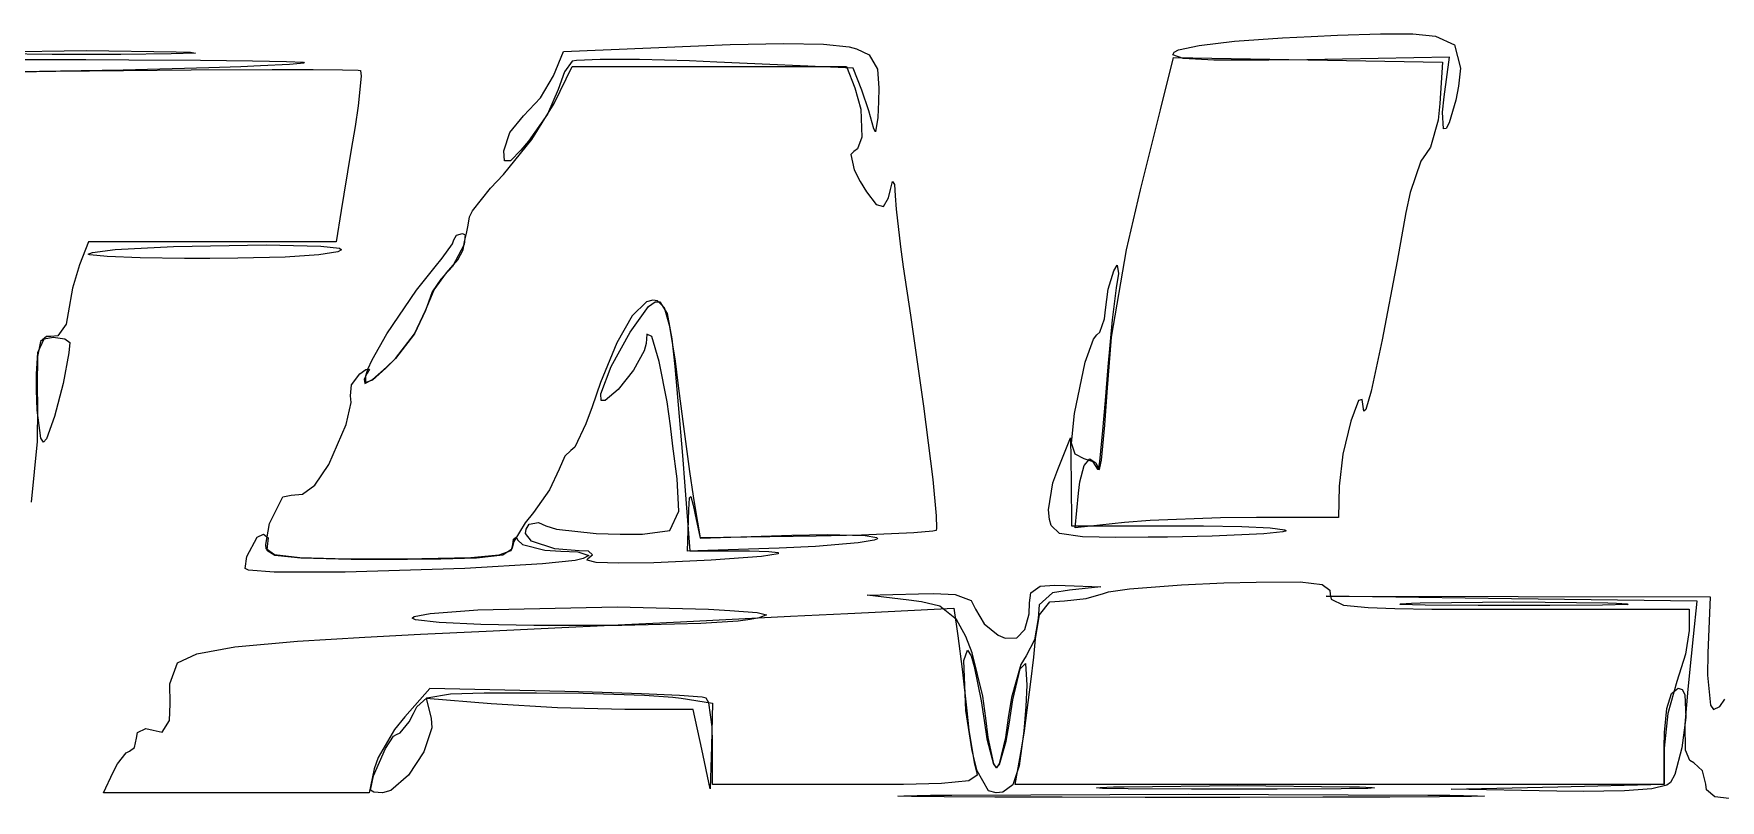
# Model space of a CAD drawing. Extents: x 10 to 1032, y 0 to 121.
# Drawn here: x 208.7 to 410.7, y 0.9 to 92.7 of the extents above; entities that cross this region are included whole.
import ezdxf

# ---------------------------------------------------------------- set-up
doc = ezdxf.new("R2010")
doc.units = 0

msp = doc.modelspace()

# ---------------------------------------------------------------- linework, layer by layer
for p, q in [((272.14474, 90.526673), (288.32237, 91.228547)), ((288.32237, 91.228547), (292.121575, 91.374589)), ((292.121575, 91.374589), (298.51747, 91.502747)), ((298.51747, 91.502747), (303.275363, 91.412989)), ((303.275363, 91.412989), (306.353677, 91.106099)), ((306.353677, 91.106099), (307.25, 90.871474)), ((345.816389, 90.73966), (348.294433, 91.275014)), ((348.294433, 91.275014), (352.511246, 91.761649)), ((352.511246, 91.761649), (358.29487, 92.179721)), ((358.29487, 92.179721), (361.720498, 92.356844)), ((361.720498, 92.356844), (364.857842, 92.495905)), ((364.857842, 92.495905), (370.03124, 92.666498)), ((370.03124, 92.666498), (373.883675, 92.643919)), ((373.883675, 92.643919), (376.592052, 92.368409)), ((376.592052, 92.368409), (378.896487, 91.350173)), ((378.896487, 91.350173), (379.615976, 88.549502)), ((200.515926, 89.601004), (214.907002, 89.582481)), ((204.25, 90.50924), (215, 90.641838)), ((210.900513, 90.194351), (204.84314, 90.242882)), ((215, 90.18779), (210.900513, 90.194351)), ((214.907002, 89.582481), (220.08019, 89.553985)), ((215, 90.641838), (225.75, 90.50924)), ((219.099487, 90.194351), (215, 90.18779)), ((225.15686, 90.242882), (219.099487, 90.194351)), ((220.08019, 89.553985), (228.632924, 89.495574)), ((228.064819, 90.329837), (225.15686, 90.242882)), ((225.75, 90.50924), (227.47063, 90.444667)), ((227.47063, 90.444667), (228.064819, 90.329837)), ((228.632924, 89.495574), (234.891156, 89.430761)), ((234.891156, 89.430761), (238.971312, 89.354131)), ((239.307587, 88.999203), (235.8397, 88.821168)), ((238.971312, 89.354131), (240.989819, 89.26027)), ((241.063102, 89.143766), (239.307587, 88.999203)), ((240.989819, 89.26027), (241.063102, 89.143766)), ((270.93701, 87.610956), (272.14474, 90.526673)), ((273.171103, 89.368774), (272.266458, 88.120323)), ((273.708684, 89.480364), (273.171103, 89.368774)), ((276.537085, 89.596213), (273.708684, 89.480364)), ((281.228881, 89.571458), (276.537085, 89.596213)), ((287.214958, 89.4091), (281.228881, 89.571458)), ((290.515504, 89.277259), (287.214958, 89.4091)), ((306.842673, 88.55706), (290.515504, 89.277259)), ((307.25, 90.871474), (308.749378, 90.154622)), ((308.749378, 90.154622), (309.768178, 88.426956)), ((343.644893, 83.537234), (345.2352, 89.811442)), ((345.149477, 90.144834), (345.283143, 90.459916)), ((346.391714, 89.705733), (345.149477, 90.144834)), ((345.2352, 89.811442), (361.335121, 89.537234)), ((345.283143, 90.459916), (345.816389, 90.73966)), ((350.057045, 89.498139), (346.391714, 89.705733)), ((356.637876, 89.494164), (350.057045, 89.498139)), ((361.17548, 89.559818), (356.637876, 89.494164)), ((378.284675, 89.85661), (361.17548, 89.559818)), ((361.335121, 89.537234), (377.435041, 89.263027)), ((377.435041, 89.263027), (377.129437, 84.308861)), ((377.632739, 85.10022), (378.284675, 89.85661)), ((219.398431, 88.312937), (200.302862, 88.00501)), ((202.256861, 88.057189), (211.338555, 88.172196)), ((211.338555, 88.172196), (227.535618, 88.32979)), ((229.670027, 88.577736), (219.398431, 88.312937)), ((227.535618, 88.32979), (237.226811, 88.381309)), ((233.5, 88.717907), (229.670027, 88.577736)), ((235.8397, 88.821168), (233.5, 88.717907)), ((237.226811, 88.381309), (242.167285, 88.382329)), ((242.167285, 88.382329), (245.673408, 88.355707)), ((245.673408, 88.355707), (247.558239, 88.300603)), ((247.908254, 87.606522), (247.55316, 84.034479)), ((247.558239, 88.300603), (247.834253, 88.262107)), ((247.834253, 88.262107), (247.908254, 87.606522)), ((269.389438, 85.005348), (270.93701, 87.610956)), ((271.027684, 84.320214), (273.178413, 88.763027)), ((272.266458, 88.120323), (271.519911, 86.001559)), ((273.178413, 88.763027), (289.613957, 88.763027)), ((289.613957, 88.763027), (306.049502, 88.763027)), ((306.049502, 88.763027), (307.024751, 86.197927)), ((307.865246, 85.910043), (306.842673, 88.55706)), ((309.768178, 88.426956), (309.905908, 86.170078)), ((379.615976, 88.549502), (379.365288, 86.396269)), ((267.36464, 82.835213), (269.389438, 85.005348)), ((271.519911, 86.001559), (270.207676, 83.050442)), ((307.024751, 86.197927), (307.742445, 83.635387)), ((308.716715, 83.453088), (307.865246, 85.910043)), ((309.905908, 86.170078), (309.883999, 84.537778)), ((377.436793, 83.262642), (377.632739, 85.10022)), ((379.365288, 86.396269), (379.054588, 84.71569)), ((247.55316, 84.034479), (247.167801, 81.55798)), ((270.207676, 83.050442), (267.942974, 79.800801)), ((268.351804, 79.990343), (271.027684, 84.320214)), ((307.742445, 83.635387), (307.884151, 80.284077)), ((309.327908, 81.263027), (308.716715, 83.453088)), ((309.883999, 84.537778), (309.804232, 82.647503)), ((342.763027, 80.042782), (343.644893, 83.537234)), ((377.129437, 84.308861), (376.904239, 82.302728)), ((377.557228, 81.272813), (377.436793, 83.262642)), ((379.054588, 84.71569), (378.253906, 82.002161)), ((247.167801, 81.55798), (246.703491, 78.817869)), ((265, 78.656881), (265.694613, 80.840567)), ((265.694613, 80.840567), (267.36464, 82.835213)), ((309.50794, 80.902675), (309.327908, 81.263027)), ((309.804232, 82.647503), (309.50794, 80.902675)), ((376.904239, 82.302728), (376.022022, 79.105853)), ((377.862542, 81.303428), (377.557228, 81.272813)), ((378.253906, 82.002161), (377.862542, 81.303428)), ((246.703491, 78.817869), (245.815278, 73.465793)), ((264.938478, 75.819069), (268.351804, 79.990343)), ((267.942974, 79.800801), (267.027337, 78.734416)), ((307.36247, 78.886414), (306.918602, 78.569227)), ((307.884151, 80.284077), (307.36247, 78.886414)), ((341.263532, 73.982778), (342.763027, 80.042782)), ((376.022022, 79.105853), (375.473662, 78.308861)), ((265.073302, 77.467404), (265, 78.656881)), ((265.803869, 77.44688), (265.073302, 77.467404)), ((267.027337, 78.734416), (265.803869, 77.44688)), ((306.918602, 78.569227), (306.581625, 78.201373)), ((306.581625, 78.201373), (306.96303, 76.382321)), ((374.865559, 77.429346), (373.579931, 73.675237)), ((375.473662, 78.308861), (374.865559, 77.429346)), ((263.399377, 74.164479), (264.938478, 75.819069)), ((306.96303, 76.382321), (307.668602, 74.992217)), ((307.668602, 74.992217), (308.421491, 73.733345)), ((311.311434, 74.013027), (311.53605, 74.973161)), ((311.53605, 74.973161), (311.795918, 74.623277)), ((245.815278, 73.465793), (245.500775, 71.513027)), ((261.234306, 71.469946), (263.399377, 74.164479)), ((308.421491, 73.733345), (309.611108, 72.206153)), ((310.460686, 71.977788), (311.068033, 73.021957)), ((311.068033, 73.021957), (311.311434, 74.013027)), ((311.795918, 74.623277), (311.868482, 73.263027)), ((311.868482, 73.263027), (311.977996, 71.664199)), ((339.5931, 66.781785), (341.263532, 73.982778)), ((373.579931, 73.675237), (373.060753, 71.263027)), ((245.500775, 71.513027), (244.909374, 67.763027)), ((260.713281, 69.76269), (260.875, 70.761882)), ((260.875, 70.761882), (261.234306, 71.469946)), ((309.611108, 72.206153), (310.460686, 71.977788)), ((311.977996, 71.664199), (312.494982, 67.135292)), ((373.060753, 71.263027), (372.012162, 65.43815)), ((259.304085, 68.539713), (260.035184, 68.763027)), ((260.035184, 68.763027), (260.345519, 68.591971)), ((260.286719, 67.77447), (260.5, 68.763027)), ((260.5, 68.763027), (260.713281, 69.76269)), ((215.242641, 67.763027), (214.161739, 65.013027)), ((230.076007, 67.763027), (215.242641, 67.763027)), ((215.714805, 66.480777), (218.444987, 66.82455)), ((218.444987, 66.82455), (225.43445, 67.203783)), ((225.43445, 67.203783), (236.50018, 67.392437)), ((244.909374, 67.763027), (230.076007, 67.763027)), ((236.50018, 67.392437), (243.062612, 67.244243)), ((243.062612, 67.244243), (245.304759, 66.985241)), ((245.524844, 66.803226), (245.118257, 66.573058)), ((245.304759, 66.985241), (245.524844, 66.803226)), ((257.623633, 65.77953), (258.822461, 67.511171)), ((258.822461, 67.511171), (259, 68.002808)), ((260.252884, 67.442403), (258.843748, 64.793779)), ((259, 68.002808), (259.304085, 68.539713)), ((259.490621, 65.597738), (260.125, 66.801982)), ((260.125, 66.801982), (260.286719, 67.77447)), ((260.345519, 68.591971), (260.252884, 67.442403)), ((312.494982, 67.135292), (312.838778, 64.763027)), ((337.796191, 56.320853), (339.5931, 66.781785)), ((214.161739, 65.013027), (213.313042, 62.189589)), ((215.189698, 66.286058), (215.714805, 66.480777)), ((215.392982, 66.180992), (215.189698, 66.286058)), ((217.487042, 65.994151), (215.392982, 66.180992)), ((221.432295, 65.852667), (217.487042, 65.994151)), ((226.750183, 65.773702), (221.432295, 65.852667)), ((229.774316, 65.763027), (226.750183, 65.773702)), ((233.128469, 65.781227), (229.774316, 65.763027)), ((238.775695, 65.921822), (233.128469, 65.781227)), ((242.839679, 66.190216), (238.775695, 65.921822)), ((245.118257, 66.573058), (242.839679, 66.190216)), ((254.514776, 61.965259), (256.75, 64.752808)), ((256.75, 64.752808), (257.623633, 65.77953)), ((258.843748, 64.793779), (257.456597, 63.263027)), ((258.140944, 64.051982), (259.490621, 65.597738)), ((312.838778, 64.763027), (313.727274, 58.961887)), ((338.081028, 64.263027), (338.473982, 64.952272)), ((338.473982, 64.952272), (338.613972, 63.97797)), ((372.012162, 65.43815), (370.212548, 56.005484)), ((257.456597, 63.263027), (256.411074, 61.754888)), ((256.635599, 61.986644), (258.140944, 64.051982)), ((337.396184, 62.067193), (338.081028, 64.263027)), ((338.613972, 63.97797), (338.368394, 62.263027)), ((213.313042, 62.189589), (212.790419, 59.263027)), ((250.970307, 56.722335), (254.514776, 61.965259)), ((256.411074, 61.754888), (255.605949, 59.533193)), ((255.626954, 59.533193), (256.635599, 61.986644)), ((282.858548, 60.763027), (282.074149, 60.55334)), ((283.393611, 60.68274), (282.858548, 60.763027)), ((284.231774, 59.83507), (283.393611, 60.68274)), ((337.070285, 59.59636), (337.396184, 62.067193)), ((338.222837, 61.265615), (337.883275, 58.402431)), ((338.368394, 62.263027), (338.222837, 61.265615)), ((212.790419, 59.263027), (212.559299, 57.886763)), ((255.605949, 59.533193), (254.290996, 56.718074)), ((254.297166, 56.718074), (255.626954, 59.533193)), ((280.369661, 58.902764), (278.518511, 55.670401)), ((280.106461, 56.946939), (282.329221, 60.006002)), ((282.074149, 60.55334), (280.369661, 58.902764)), ((282.329221, 60.006002), (283.112284, 60.559829)), ((283.112284, 60.559829), (283.682837, 60.547349)), ((283.682837, 60.547349), (284.556195, 59.158147)), ((284.897504, 57.614869), (284.231774, 59.83507)), ((284.556195, 59.158147), (285.102062, 56.145099)), ((313.727274, 58.961887), (315.275302, 48.064037)), ((336.965628, 58.534641), (337.070285, 59.59636)), ((212.559299, 57.886763), (211.556655, 56.504228)), ((249.216273, 53.641038), (250.970307, 56.722335)), ((252.019713, 53.783193), (254.297166, 56.718074)), ((254.290996, 56.718074), (252.019713, 53.783193)), ((277.856914, 52.836728), (280.106461, 56.946939)), ((282.137204, 56.699918), (282.030409, 55.56879)), ((282.725884, 56.416972), (282.137204, 56.699918)), ((285.555024, 53.474459), (284.897504, 57.614869)), ((335.616564, 56.100557), (336.019506, 56.59636)), ((336.019506, 56.59636), (336.405759, 56.936204)), ((336.405759, 56.936204), (336.965628, 58.534641)), ((337.883275, 58.402431), (337.336299, 52.767324)), ((209.469843, 55.814707), (209.13458, 54.031249)), ((209.161399, 54.506888), (209.933239, 56.142491)), ((210.186101, 56.396236), (209.469843, 55.814707)), ((209.933239, 56.142491), (211, 56.334455)), ((210.719204, 56.407048), (210.186101, 56.396236)), ((211.556655, 56.504228), (210.719204, 56.407048)), ((211, 56.334455), (212.4125, 56.152644)), ((212.4125, 56.152644), (213, 55.715522)), ((213, 55.715522), (212.893306, 54.451561)), ((278.518511, 55.670401), (276.561808, 50.928032)), ((281.823201, 54.705689), (280.529883, 52.38194)), ((282.030409, 55.56879), (281.823201, 54.705689)), ((283.608951, 53.435121), (282.725884, 56.416972)), ((285.102062, 56.145099), (285.47358, 52.827552)), ((334.645956, 53.342856), (335.616564, 56.100557)), ((337.269403, 49.763027), (337.796191, 56.320853)), ((370.212548, 56.005484), (368.884151, 49.872676)), ((209.012607, 51.932112), (209.161399, 54.506888)), ((209.13458, 54.031249), (209.077584, 50.499395)), ((212.893306, 54.451561), (212.188025, 50.78514)), ((248.711378, 52.513027), (249.216273, 53.641038)), ((250.872956, 52.637055), (249.248533, 51.20669)), ((249.263854, 51.275197), (250.948332, 52.725005)), ((252.019713, 53.783193), (250.872956, 52.637055)), ((250.948332, 52.725005), (252.019713, 53.783193)), ((276.599047, 49.53624), (277.856914, 52.836728)), ((284.539525, 48.588002), (283.608951, 53.435121)), ((285.47358, 52.827552), (285.88826, 48.232577)), ((285.932024, 50.513027), (285.555024, 53.474459)), ((333.337987, 47.195402), (334.645956, 53.342856)), ((337.336299, 52.767324), (337.011488, 48.763027)), ((209, 50.048741), (209.012607, 51.932112)), ((212.188025, 50.78514), (211.156388, 46.855748)), ((246.621635, 49.306647), (246.746118, 50.620607)), ((246.746118, 50.620607), (247.751399, 51.939914)), ((247.751399, 51.939914), (248.465406, 52.483817)), ((248.632941, 52.013027), (248.27221, 51.326275)), ((248.27221, 51.326275), (248.319987, 50.781866)), ((248.319987, 50.781866), (249.263854, 51.275197)), ((248.448572, 51.706264), (248.711378, 52.513027)), ((248.462068, 50.904743), (248.448572, 51.706264)), ((249.248533, 51.20669), (248.462068, 50.904743)), ((248.465406, 52.483817), (248.891595, 52.519164)), ((248.891595, 52.519164), (248.632941, 52.013027)), ((276.561808, 50.928032), (275.55672, 48.013027)), ((280.529883, 52.38194), (278.706212, 50.073503)), ((286.473326, 46.219987), (285.932024, 50.513027)), ((209.068013, 47.608116), (209, 50.048741)), ((209.077584, 50.499395), (209.121334, 47.907048)), ((246.116393, 45.872715), (246.701164, 48.496512)), ((246.701164, 48.496512), (246.621635, 49.306647)), ((276.660266, 48.771166), (276.599047, 49.53624)), ((277.122003, 48.754827), (276.660266, 48.771166)), ((278.706212, 50.073503), (277.122003, 48.754827)), ((284.945477, 45.72548), (284.539525, 48.588002)), ((337.011488, 48.763027), (336.726072, 45.172988)), ((337.006269, 45.784706), (337.269403, 49.763027)), ((367.39055, 48.75741), (366.846502, 47.372866)), ((367.827765, 48.880064), (367.39055, 48.75741)), ((367.970536, 47.763027), (367.827765, 48.880064)), ((368.884151, 49.872676), (368.250838, 47.686742)), ((209.527269, 44.259009), (209.068013, 47.608116)), ((209.121334, 47.907048), (209.092036, 43.823711)), ((211.156388, 46.855748), (210.193793, 44.169414)), ((275.55672, 48.013027), (274.825854, 45.97455)), ((285.88826, 48.232577), (286.377879, 42.162729)), ((315.275302, 48.064037), (316.370473, 39.287977)), ((333, 43.626537), (333.337987, 47.195402)), ((366.846502, 47.372866), (366.471998, 46.263027)), ((368.02242, 47.475499), (367.970536, 47.763027)), ((368.250838, 47.686742), (368.02242, 47.475499)), ((244.039378, 41.08605), (246.116393, 45.872715)), ((274.825854, 45.97455), (273.478543, 43.177285)), ((285.255051, 43.289902), (284.945477, 45.72548)), ((287.273624, 40.265985), (286.473326, 46.219987)), ((336.726072, 45.172988), (336.360319, 41.443569)), ((336.592421, 41.614955), (337.006269, 45.784706)), ((366.471998, 46.263027), (365.518377, 42.336464)), ((209.092036, 43.823711), (208.34723, 36.591404)), ((209.861948, 43.763027), (209.527269, 44.259009)), ((210.193793, 44.169414), (209.861948, 43.763027)), ((273.028041, 42.763027), (272.283986, 42.102089)), ((273.478543, 43.177285), (273.028041, 42.763027)), ((285.739295, 39.369098), (285.255051, 43.289902)), ((331.340625, 40.510789), (332.896944, 44.263027)), ((332.896944, 44.263027), (332.948472, 39.013027)), ((333.440625, 42.310433), (333, 43.626537)), ((242.367906, 38.617064), (244.039378, 41.08605)), ((271.634253, 40.513027), (270.480851, 38.070462)), ((272.283986, 42.102089), (271.634253, 40.513027)), ((286.377879, 42.162729), (286.660722, 38.513027)), ((330.780887, 38.876503), (331.340625, 40.510789)), ((334.5, 41.763027), (333.440625, 42.310433)), ((333.996245, 39.018835), (334.530026, 40.978914)), ((335.604565, 41.395839), (334.5, 41.763027)), ((334.530026, 40.978914), (335.20744, 41.776352)), ((335.20744, 41.776352), (335.919933, 41.283364)), ((336.153837, 40.513027), (335.604565, 41.395839)), ((335.919933, 41.283364), (336.255411, 40.513027)), ((336.199105, 40.455825), (336.153837, 40.513027)), ((336.360319, 41.443569), (336.199105, 40.455825)), ((336.255411, 40.513027), (336.352279, 40.476235)), ((336.352279, 40.476235), (336.592421, 41.614955)), ((365.518377, 42.336464), (365.076852, 38.513027)), ((240.882622, 37.551217), (242.367906, 38.617064)), ((285.967778, 35.517405), (285.739295, 39.369098)), ((286.660722, 38.513027), (287.256971, 30.763027)), ((287.706687, 37.300744), (287.273624, 40.265985)), ((316.370473, 39.287977), (316.788136, 34.952011)), ((330.252493, 35.679628), (330.780887, 38.876503)), ((332.948472, 39.013027), (333, 33.763027)), ((333.817138, 37.642739), (333.996245, 39.018835)), ((365.076852, 38.513027), (365, 34.763027)), ((236.916911, 34.04188), (238.530521, 37.203581)), ((238.530521, 37.203581), (239.496386, 37.402787)), ((239.496386, 37.402787), (240.882622, 37.551217)), ((270.480851, 38.070462), (268.525845, 35.357488)), ((287.158351, 35.678006), (287.24593, 37.092097)), ((287.24593, 37.092097), (287.396578, 37.247272)), ((287.396578, 37.247272), (287.673962, 36.209112)), ((287.869241, 36.294307), (287.706687, 37.300744)), ((333.424206, 33.522452), (333.817138, 37.642739)), ((268.525845, 35.357488), (267.545107, 34.123235)), ((284.893299, 33.200423), (285.967778, 35.517405)), ((287, 30.693719), (287.118315, 34.478373)), ((287.118315, 34.478373), (287.158351, 35.678006)), ((287.673962, 36.209112), (287.880077, 35.263027)), ((288.550883, 32.325588), (287.869241, 36.294307)), ((287.880077, 35.263027), (288.523524, 32.263027)), ((316.788136, 34.952011), (316.832828, 33.463522)), ((330.348917, 34.510789), (330.252493, 35.679628)), ((330.570043, 33.782622), (330.348917, 34.510789)), ((342.440571, 34.383585), (339.358794, 34.142739)), ((350.85256, 34.714082), (342.440571, 34.383585)), ((355.146691, 34.763027), (350.85256, 34.714082)), ((365, 34.763027), (355.146691, 34.763027)), ((234.206311, 30.059829), (235.449174, 32.378188)), ((235.449174, 32.378188), (236.213978, 32.763027)), ((236.213978, 32.763027), (236.751144, 32.322402)), ((236.49048, 31.513027), (236.916911, 34.04188)), ((266.147617, 32.137206), (266.450649, 32.396948)), ((267.545107, 34.123235), (266.199305, 31.858782)), ((266.450649, 32.396948), (266.662281, 32.013027)), ((267.601775, 32.81046), (267.669158, 33.343249)), ((268.287074, 31.890669), (267.601775, 32.81046)), ((267.669158, 33.343249), (268.013847, 33.932894)), ((268.013847, 33.932894), (269.154091, 34.126448)), ((269.154091, 34.126448), (270.03422, 33.744713)), ((270.03422, 33.744713), (271.303974, 33.363543)), ((271.303974, 33.363543), (276.046026, 32.840488)), ((276.046026, 32.840488), (278.934259, 32.763027)), ((278.934259, 32.763027), (281.614469, 32.750051)), ((281.614469, 32.750051), (284.893299, 33.200423)), ((288.523524, 32.263027), (299.511762, 32.619906)), ((302.412185, 32.514384), (288.550883, 32.325588)), ((299.511762, 32.619906), (303.718507, 32.696836)), ((307.833979, 32.627401), (302.412185, 32.514384)), ((303.718507, 32.696836), (308.28197, 32.570424)), ((314.120233, 32.893212), (307.833979, 32.627401)), ((308.28197, 32.570424), (309.670292, 32.345248)), ((309.670292, 32.345248), (309.742372, 32.195611)), ((316.392743, 33.101494), (314.120233, 32.893212)), ((316.776749, 33.206442), (316.392743, 33.101494)), ((316.832828, 33.463522), (316.776749, 33.206442)), ((331.561889, 32.840217), (330.570043, 33.782622)), ((334.32398, 32.428353), (331.561889, 32.840217)), ((333, 33.763027), (346.166667, 33.763027)), ((339.358794, 34.142739), (333.424206, 33.522452)), ((338.306184, 32.35595), (334.32398, 32.428353)), ((342.162596, 32.376789), (338.306184, 32.35595)), ((344.509642, 32.399239), (342.162596, 32.376789)), ((349.83719, 32.500559), (344.509642, 32.399239)), ((346.166667, 33.763027), (348.799045, 33.750499)), ((348.799045, 33.750499), (353.40986, 33.657832)), ((356.046793, 32.783335), (349.83719, 32.500559)), ((353.40986, 33.657832), (356.805512, 33.491797)), ((358.318749, 33.023161), (356.046793, 32.783335)), ((356.805512, 33.491797), (358.574109, 33.272536)), ((358.719545, 33.149239), (358.318749, 33.023161)), ((358.574109, 33.272536), (358.719545, 33.149239)), ((236.525723, 30.979882), (236.49048, 31.513027)), ((237.506992, 30.258373), (236.525723, 30.979882)), ((236.638374, 31.263027), (236.58558, 30.827582)), ((236.58558, 30.827582), (237.574568, 30.220572)), ((236.751144, 32.322402), (236.638374, 31.263027)), ((265.844807, 30.743797), (264.406365, 30.213845)), ((264.861526, 30.26269), (265.967975, 30.982703)), ((266, 31.107488), (265.844807, 30.743797)), ((265.967975, 30.982703), (266.078947, 31.513027)), ((266.199305, 31.858782), (266, 31.107488)), ((266.078947, 31.513027), (266.147617, 32.137206)), ((266.662281, 32.013027), (267.209426, 31.502885)), ((267.209426, 31.502885), (269.909114, 30.817196)), ((271.113173, 30.978229), (268.287074, 31.890669)), ((269.909114, 30.817196), (271.833333, 30.69964)), ((274, 30.761369), (271.113173, 30.978229)), ((271.833333, 30.69964), (273.868846, 30.626843)), ((273.868846, 30.626843), (275.162564, 30.21154)), ((275.118454, 30.702357), (274, 30.761369)), ((275.621858, 30.256784), (275.118454, 30.702357)), ((297.992372, 31.054078), (287, 30.693719)), ((287.256971, 30.763027), (292.795152, 30.763027)), ((292.795152, 30.763027), (294.431951, 30.753714)), ((294.431951, 30.753714), (296.756378, 30.684083)), ((297.853081, 30.386249), (295.842581, 30.075259)), ((296.756378, 30.684083), (297.873465, 30.557265)), ((297.873465, 30.557265), (297.853081, 30.386249)), ((302.320285, 31.255638), (297.992372, 31.054078)), ((307.435589, 31.697873), (302.320285, 31.255638)), ((309.365824, 32.031334), (307.435589, 31.697873)), ((309.742372, 32.195611), (309.365824, 32.031334)), ((234, 28.633212), (234.206311, 30.059829)), ((234.420741, 28.445898), (234, 28.633212)), ((237.471625, 28.217256), (234.420741, 28.445898)), ((240.544644, 29.896172), (237.506992, 30.258373)), ((237.574568, 30.220572), (240.680035, 29.896929)), ((244.780212, 29.787842), (240.544644, 29.896172)), ((240.680035, 29.896929), (246.690439, 29.774481)), ((248.772799, 29.765156), (244.780212, 29.787842)), ((260.321836, 28.620316), (245.996226, 28.19218)), ((246.690439, 29.774481), (251.031385, 29.763027)), ((251.167119, 29.763027), (248.772799, 29.765156)), ((251.031385, 29.763027), (253.434058, 29.765264)), ((255.179569, 29.777094), (251.167119, 29.763027)), ((253.434058, 29.765264), (257.448924, 29.788684)), ((261.026305, 29.907475), (255.179569, 29.777094)), ((257.448924, 29.788684), (261.732253, 29.898762)), ((269.610115, 29.17775), (260.321836, 28.620316)), ((264.406365, 30.213845), (261.026305, 29.907475)), ((261.732253, 29.898762), (264.861526, 30.26269)), ((273.533774, 29.614834), (269.610115, 29.17775)), ((274.5, 29.843599), (273.533774, 29.614834)), ((275.162564, 30.21154), (274.5, 29.843599)), ((274.955865, 29.630752), (275.061245, 29.82204)), ((276.052798, 29.365271), (274.955865, 29.630752)), ((275.061245, 29.82204), (275.621858, 30.256784)), ((278.769768, 29.260672), (276.052798, 29.365271)), ((282.958514, 29.322663), (278.769768, 29.260672)), ((285.558472, 29.417913), (282.958514, 29.322663)), ((289.832864, 29.627117), (285.558472, 29.417913)), ((295.842581, 30.075259), (289.832864, 29.627117)), ((245.996226, 28.19218), (237.471625, 28.217256)), ((328.124419, 25.705087), (329.240028, 26.530579)), ((329.240028, 26.530579), (330.98014, 26.630689)), ((330.98014, 26.630689), (332.25, 26.594924)), ((332.25, 26.594924), (336.5, 26.42682)), ((336.5, 26.42682), (332.75, 26.034558)), ((339.940957, 26.218576), (346.166662, 26.699757)), ((346.166662, 26.699757), (351.250239, 26.908173)), ((351.250239, 26.908173), (355.13192, 27.006377)), ((355.13192, 27.006377), (360.387262, 27.028978)), ((360.387262, 27.028978), (363.027827, 26.740039)), ((363.027827, 26.740039), (363.92871, 26.043804)), ((308.5, 25.448819), (314.682612, 25.605923)), ((313.5, 24.855923), (308.5, 25.448819)), ((315.036201, 24.654142), (313.5, 24.855923)), ((314.682612, 25.605923), (316.497789, 25.637379)), ((317.228591, 24.144501), (315.036201, 24.654142)), ((316.497789, 25.637379), (319.058679, 25.541774)), ((319.058679, 25.541774), (320.95856, 24.804037)), ((320.95856, 24.804037), (321.500337, 23.761965)), ((327.912356, 23.225103), (327.984687, 24.513027)), ((327.984687, 24.513027), (328.124419, 25.705087)), ((329.105533, 24.269974), (329, 22.631233)), ((330.722848, 25.737774), (329.105533, 24.269974)), ((329.15376, 23.080939), (330.421568, 24.646634)), ((330.421568, 24.646634), (332.145335, 24.763027)), ((332.75, 26.034558), (330.722848, 25.737774)), ((332.145335, 24.763027), (334.749053, 25.025976)), ((334.749053, 25.025976), (336.815741, 25.658173)), ((336.815741, 25.658173), (337.414308, 25.845231)), ((337.414308, 25.845231), (339.940957, 26.218576)), ((385.728255, 25.023791), (363.5, 25.322703)), ((363.5, 25.322703), (386.5, 25.292865)), ((363.92871, 26.043804), (364.000239, 25.513027)), ((364.000239, 25.513027), (364.11149, 24.974893)), ((364.11149, 24.974893), (365.579563, 24.250737)), ((365.579563, 24.250737), (368.528553, 23.954013)), ((372.327515, 24.331501), (372.430099, 24.414945)), ((375.370728, 24.24521), (372.327515, 24.331501)), ((372.430099, 24.414945), (373.720718, 24.477039)), ((373.720718, 24.477039), (374.75, 24.509534)), ((374.75, 24.509534), (386, 24.641119)), ((407.956511, 24.72488), (385.728255, 25.023791)), ((386, 24.641119), (397.25, 24.509534)), ((386.5, 25.292865), (409.5, 25.263027)), ((399.672485, 24.331501), (396.629272, 24.24521)), ((397.25, 24.509534), (398.279282, 24.477039)), ((398.279282, 24.477039), (399.569901, 24.414945)), ((399.569901, 24.414945), (399.672485, 24.331501)), ((407.512193, 20.493953), (407.956511, 24.72488)), ((409.5, 25.263027), (409.228017, 18.513027)), ((254, 22.685546), (254.258479, 22.886102)), ((254.390771, 22.490531), (254, 22.685546)), ((254.258479, 22.886102), (256.182541, 23.252838)), ((257.237856, 22.169645), (254.390771, 22.490531)), ((256.182541, 23.252838), (261.867555, 23.695182)), ((261.867555, 23.695182), (278.569339, 24.047938)), ((277, 21.818564), (286.152325, 22.264426)), ((278.569339, 24.047938), (289.5, 23.763027)), ((286.152325, 22.264426), (299.319341, 22.910492)), ((293.084218, 22.336221), (288.597114, 22.044584)), ((289.5, 23.763027), (292.05766, 23.613243)), ((292.05766, 23.613243), (295.353051, 23.349795)), ((294.5, 22.524032), (293.084218, 22.336221)), ((295.57895, 22.740672), (294.5, 22.524032)), ((295.353051, 23.349795), (296.439686, 23.080528)), ((296.439686, 23.080528), (295.57895, 22.740672)), ((299.319341, 22.910492), (306.206486, 23.251527)), ((306.206486, 23.251527), (308.692829, 23.375979)), ((308.692829, 23.375979), (318.885658, 23.889444)), ((319.208012, 22.54566), (317.228591, 24.144501)), ((318.885658, 23.889444), (319.390285, 20.576235)), ((320.347749, 20.480811), (319.208012, 22.54566)), ((321.500337, 23.761965), (322.553848, 22.024949)), ((327.403098, 21.319334), (327.912356, 23.225103)), ((329, 22.631233), (328.573146, 20.077815)), ((328.701861, 20.21875), (329.15376, 23.080939)), ((368.528553, 23.954013), (371.735497, 23.844145)), ((371.735497, 23.844145), (376.159812, 23.786353)), ((381.709839, 24.19705), (375.370728, 24.24521)), ((376.159812, 23.786353), (381.994021, 23.764966)), ((386, 24.190539), (381.709839, 24.19705)), ((381.994021, 23.764966), (385.5, 23.763027)), ((385.5, 23.763027), (407, 23.763027)), ((390.290161, 24.19705), (386, 24.190539)), ((396.629272, 24.24521), (390.290161, 24.19705)), ((407, 23.763027), (407, 21.230908)), ((240.292776, 19.925058), (248.341626, 20.409829)), ((248.341626, 20.409829), (255.022427, 20.755321)), ((255.022427, 20.755321), (262.862896, 21.138091)), ((262.218818, 21.943427), (257.237856, 22.169645)), ((268.589442, 21.814844), (262.218818, 21.943427)), ((262.862896, 21.138091), (271.955386, 21.574788)), ((279.123018, 21.811527), (268.589442, 21.814844)), ((271.955386, 21.574788), (277, 21.818564)), ((288.597114, 22.044584), (279.123018, 21.811527)), ((319.390285, 20.576235), (319.908616, 16.572212)), ((321.107895, 18.541352), (320.347749, 20.480811)), ((322.553848, 22.024949), (324.194898, 20.65872)), ((324.194898, 20.65872), (325.041252, 20.305121)), ((325.041252, 20.305121), (326.435106, 20.334864)), ((326.435106, 20.334864), (327.403098, 21.319334)), ((328.469125, 18.013027), (328.701861, 20.21875)), ((407, 21.230908), (406.559375, 18.388035)), ((407.265055, 18.123633), (407.512193, 20.493953)), ((225.878004, 17.326051), (228.199192, 18.431818)), ((228.199192, 18.431818), (232.757838, 19.253749)), ((232.757838, 19.253749), (240.292776, 19.925058)), ((320.087691, 17.616959), (320.549583, 18.860252)), ((320.549583, 18.860252), (320.971166, 18.17521)), ((322.380724, 13.34643), (321.107895, 18.541352)), ((328.573146, 20.077815), (327.546879, 18.167049)), ((406.559375, 18.388035), (405.5, 15.108784)), ((409.228017, 18.513027), (409.195749, 15.883738)), ((224.975256, 14.843804), (225.878004, 17.326051)), ((319.908616, 16.572212), (320.446192, 11.598108)), ((320.32419, 11.644792), (320.087691, 17.616959)), ((320.971166, 18.17521), (321.35485, 16.917769)), ((321.35485, 16.917769), (322.181689, 12.788472)), ((326.929315, 17.131329), (325.794869, 13.173293)), ((325.984816, 12.92765), (326.842527, 16.61527)), ((326.842527, 16.61527), (327.468247, 17.269593)), ((327.546879, 18.167049), (326.929315, 17.131329)), ((327.468247, 17.269593), (327.657953, 14.67727)), ((328.141184, 15.056777), (328.469125, 18.013027)), ((406.870101, 14.174328), (407.265055, 18.123633)), ((225.015313, 12.445639), (224.975256, 14.843804)), ((256.1265, 14.263027), (253.116164, 10.892186)), ((272.307803, 13.920901), (256.1265, 14.263027)), ((327.368345, 9.195839), (328.141184, 15.056777)), ((327.657953, 14.67727), (327.525543, 12.096944)), ((405.5, 15.108784), (404.440625, 11.287342)), ((404.886809, 13.679523), (405.678187, 14.31593)), ((405.678187, 14.31593), (406.152761, 14.168615)), ((406.152761, 14.168615), (406.474238, 13.563819)), ((406.526734, 9.973631), (406.870101, 14.174328)), ((409.195749, 15.883738), (409.550405, 12.292847)), ((224.942243, 10.452548), (225.015313, 12.445639)), ((254.585494, 12.085039), (255.773139, 13.147245)), ((263.49237, 12.423162), (255.682985, 13.083296)), ((255.682985, 13.083296), (256.302079, 10.715878)), ((255.773139, 13.147245), (258.603676, 13.625581)), ((258.603676, 13.625581), (262.624394, 13.739683)), ((262.624394, 13.739683), (266.527946, 13.753219)), ((271.411071, 11.956941), (263.49237, 12.423162)), ((266.527946, 13.753219), (268.910515, 13.752021)), ((268.910515, 13.752021), (274.482956, 13.698839)), ((275.573705, 13.842646), (272.307803, 13.920901)), ((274.482956, 13.698839), (281.828047, 13.468999)), ((281.468151, 13.64994), (275.573705, 13.842646)), ((286.049674, 13.431095), (281.468151, 13.64994)), ((281.828047, 13.468999), (285.219341, 13.245915)), ((285.219341, 13.245915), (286.25, 13.121179)), ((288.762537, 13.212656), (286.049674, 13.431095)), ((286.25, 13.121179), (290, 12.501342)), ((289.244553, 13.111884), (288.762537, 13.212656)), ((289.537879, 12.540725), (289.244553, 13.111884)), ((289.940391, 9.659341), (289.537879, 12.540725)), ((290, 12.501342), (289.862301, 7.382184)), ((322.181689, 12.788472), (322.523003, 10.42521)), ((322.736638, 10.730811), (322.380724, 13.34643)), ((325.794869, 13.173293), (325.417713, 10.738477)), ((325.532722, 10.013027), (325.984816, 12.92765)), ((404.330264, 11.880827), (404.886809, 13.679523)), ((406.474238, 13.563819), (406.582449, 10.809316)), ((409.550405, 12.292847), (409.894683, 11.763027)), ((409.894683, 11.763027), (410.679461, 12.128593)), ((410.679461, 12.128593), (411.248161, 13.007509)), ((224.055522, 9.052225), (224.942243, 10.452548)), ((253.116164, 10.892186), (251.897409, 9.356168)), ((252.567766, 8.960292), (253.666793, 10.292324)), ((253.666793, 10.292324), (254.181954, 11.263027)), ((254.181954, 11.263027), (254.585494, 12.085039)), ((256.302079, 10.715878), (256.353379, 9.559256)), ((279.483278, 11.763027), (271.411071, 11.956941)), ((287.664801, 11.763027), (279.483278, 11.763027)), ((288.694701, 7.013027), (287.664801, 11.763027)), ((321.082864, 6.812248), (320.32419, 11.644792)), ((320.446192, 11.598108), (320.708238, 9.273454)), ((322.523003, 10.42521), (322.8601, 8.226691)), ((323.004507, 8.413632), (322.736638, 10.730811)), ((325.417713, 10.738477), (325.097462, 8.418322)), ((327.525543, 12.096944), (327.287027, 9.159144)), ((404.440625, 11.287342), (404, 7.140903)), ((404.03792, 9.014757), (404.330264, 11.880827)), ((406.582449, 10.809316), (406.123066, 7.152352)), ((220.753401, 7.223447), (221, 8.330414)), ((221, 8.330414), (221.112908, 9.00874)), ((221.112908, 9.00874), (222.088724, 9.463769)), ((222.088724, 9.463769), (223, 9.263027)), ((223, 9.263027), (224.055522, 9.052225)), ((251.897409, 9.356168), (249.95653, 6.02609)), ((250.810961, 7.070175), (251.775285, 8.541252)), ((251.775285, 8.541252), (252.119264, 8.763027)), ((252.119264, 8.763027), (252.567766, 8.960292)), ((256.353379, 9.559256), (255.40798, 6.701616)), ((290, 7.70401), (289.940391, 9.659341)), ((320.708238, 9.273454), (321.326052, 5.410563)), ((322.8601, 8.226691), (323.658457, 5.209808)), ((323.682823, 5.233922), (323.004507, 8.413632)), ((325.097462, 8.418322), (324.347267, 5.234527)), ((325.190595, 7.97455), (325.532722, 10.013027)), ((327.287027, 9.159144), (326.742587, 5.010241)), ((327.018636, 7.013027), (327.368345, 9.195839)), ((404, 7.211116), (404.03792, 9.014757)), ((406.535957, 6.875225), (406.526734, 9.973631)), ((218.690476, 5.23373), (219.744679, 6.565761)), ((219.744679, 6.565761), (220.160515, 6.763027)), ((220.160515, 6.763027), (220.753401, 7.223447)), ((249.384553, 3.810351), (250.810961, 7.070175)), ((255.40798, 6.701616), (253.567813, 3.88685)), ((289.724602, 2.263027), (288.694701, 7.013027)), ((289.862301, 7.382184), (289.724602, 2.263027)), ((290, 2.763027), (290, 7.70401)), ((321.687421, 4.417137), (321.082864, 6.812248)), ((324.385336, 5.177285), (325.190595, 7.97455)), ((326.258211, 2.763027), (327.018636, 7.013027)), ((404, 2.822781), (404, 7.211116)), ((404, 7.140903), (404, 2.763027)), ((406.123066, 7.152352), (405.270561, 3.981835)), ((407.081918, 5.639191), (406.535957, 6.875225)), ((217.042878, 1.763027), (218.181954, 4.263027)), ((218.181954, 4.263027), (218.690476, 5.23373)), ((249.473459, 4.642186), (248.841089, 1.763027)), ((249.95653, 6.02609), (249.473459, 4.642186)), ((321.326052, 5.410563), (321.605725, 4.348108)), ((321.605725, 4.348108), (321.68085, 3.876225)), ((323.062851, 2.016578), (321.687421, 4.417137)), ((323.658457, 5.209808), (324.021385, 4.763027)), ((324.009722, 4.763027), (323.682823, 5.233922)), ((324.347267, 5.234527), (324.009722, 4.763027)), ((324.021385, 4.763027), (324.385336, 5.177285)), ((326.742587, 5.010241), (325.963643, 2.742551)), ((407.557187, 5.379456), (407.081918, 5.639191)), ((408.576174, 4.391714), (407.557187, 5.379456)), ((409, 2.794412), (408.576174, 4.391714)), ((249, 2.113803), (249.384553, 3.810351)), ((249.425676, 1.866067), (249, 2.113803)), ((251.435958, 2.037444), (250.449109, 1.763027)), ((253.567813, 3.88685), (251.435958, 2.037444)), ((306.106989, 2.763027), (290, 2.763027)), ((308.642016, 2.765377), (306.106989, 2.763027)), ((312.890228, 2.788792), (308.642016, 2.765377)), ((317.433287, 2.893743), (312.890228, 2.788792)), ((320.70705, 3.228556), (317.433287, 2.893743)), ((321.68085, 3.876225), (320.70705, 3.228556)), ((325.963643, 2.742551), (324.776637, 1.85081)), ((365.129105, 2.763027), (326.258211, 2.763027)), ((336.012383, 2.363763), (336.434048, 2.419234)), ((336.723996, 2.314331), (336.012383, 2.363763)), ((336.434048, 2.419234), (338.043092, 2.479472)), ((339.797966, 2.254291), (336.723996, 2.314331)), ((338.043092, 2.479472), (339.309787, 2.510981)), ((339.309787, 2.510981), (352.937574, 2.638266)), ((347.358129, 2.207251), (339.797966, 2.254291)), ((352.5, 2.200744), (347.358129, 2.207251)), ((357.654516, 2.20688), (352.5, 2.200744)), ((352.937574, 2.638266), (366.309787, 2.510007)), ((365.30822, 2.25337), (357.654516, 2.20688)), ((404, 2.763027), (365.129105, 2.763027)), ((368.50206, 2.313184), (365.30822, 2.25337)), ((366.309787, 2.510007), (367.513368, 2.478409)), ((367.513368, 2.478409), (369.001809, 2.418059)), ((369.312493, 2.362561), (368.50206, 2.313184)), ((369.001809, 2.418059), (369.312493, 2.362561)), ((378.5, 2.197691), (391.25, 2.510236)), ((391.127555, 1.980359), (378.5, 2.197691)), ((391.25, 2.510236), (404, 2.822781)), ((402.53052, 2.24789), (399.258703, 1.999891)), ((404.333586, 2.702851), (402.53052, 2.24789)), ((404.751411, 3.013027), (404.333586, 2.702851)), ((405.270561, 3.981835), (404.751411, 3.013027)), ((409.057794, 2.143135), (409, 2.794412)), ((410.073891, 1.288418), (409.057794, 2.143135)), ((232.941984, 1.763027), (217.042878, 1.763027)), ((248.841089, 1.763027), (232.941984, 1.763027)), ((250.449109, 1.763027), (249.425676, 1.866067)), ((312.181462, 1.378329), (312.896962, 1.428762)), ((313.839296, 1.333432), (312.181462, 1.378329)), ((312.896962, 1.428762), (316.104007, 1.483578)), ((317.752253, 1.295227), (313.839296, 1.333432)), ((316.104007, 1.483578), (318.6788, 1.512269)), ((323.802119, 1.264867), (317.752253, 1.295227)), ((318.6788, 1.512269), (347.046306, 1.628531)), ((323.975875, 1.763027), (323.062851, 2.016578)), ((331.870683, 1.243507), (323.802119, 1.264867)), ((324.776637, 1.85081), (323.975875, 1.763027)), ((341.839734, 1.232301), (331.870683, 1.243507)), ((347.5, 1.230866), (341.839734, 1.232301)), ((347.046306, 1.628531), (375.6788, 1.512528)), ((353.156933, 1.232352), (347.5, 1.230866)), ((363.10031, 1.243649), (353.156933, 1.232352)), ((371.120051, 1.265082), (363.10031, 1.243649)), ((377.10058, 1.295497), (371.120051, 1.265082)), ((375.6788, 1.512528), (378.319034, 1.483861)), ((380.92632, 1.333737), (377.10058, 1.295497)), ((378.319034, 1.483861), (381.651124, 1.429074)), ((382.481694, 1.378648), (380.92632, 1.333737)), ((381.651124, 1.429074), (382.481694, 1.378648)), ((394.3035, 1.942586), (391.127555, 1.980359)), ((399.258703, 1.999891), (394.3035, 1.942586)), ((413.521216, 0.887819), (410.073891, 1.288418))]:
    msp.add_line(p, q)

doc.saveas('drawing.dxf')
